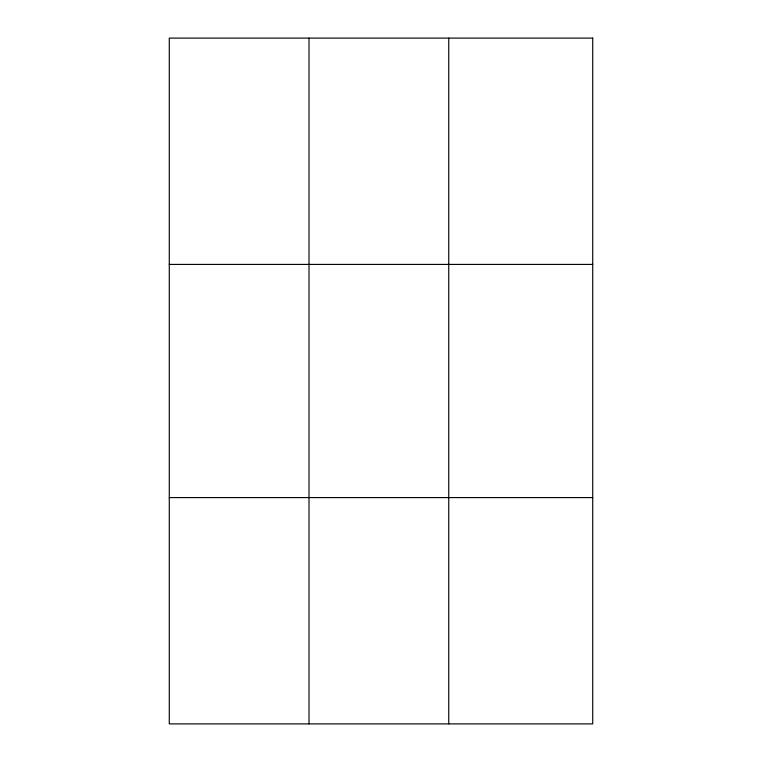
<?xml version="1.0" encoding="UTF-8"?>
<svg xmlns="http://www.w3.org/2000/svg" width="762" height="762" viewBox="0 0 762 762"><rect width="100%" height="100%" fill="white"/><g stroke="black" fill="none" stroke-linecap="round" stroke-linejoin="round"><path stroke-width="1.14" d="M309.01 38.1L309.01 723.9M448.751 38.1L448.751 723.9M169.278 264.414L592.722 264.414M169.278 497.586L592.722 497.586M592.722 38.1L592.722 723.9L169.278 723.9L169.278 38.1L592.722 38.1"/></g></svg>
